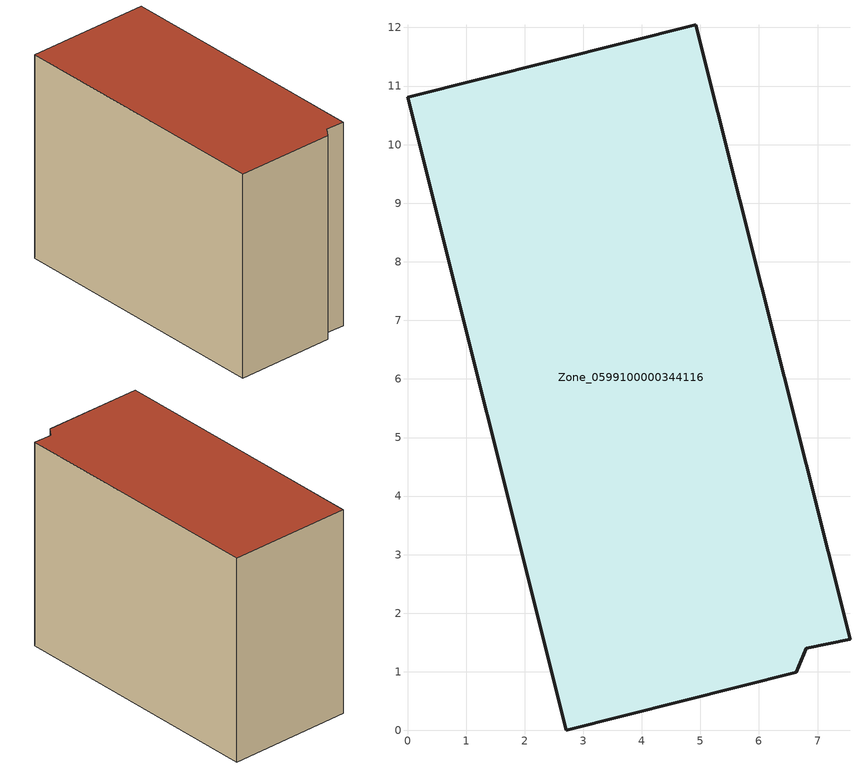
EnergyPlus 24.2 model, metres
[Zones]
Zone_0599100000344116
 floor ground (C_G): 7.55,1.56 6.81,1.4 6.64,0.99 2.71,0 0,10.81 4.92,12.05 z0
 wall outside (C_F): 7.55,1.56 4.92,12.05 0,10.81 2.71,0 6.64,0.99 6.81,1.4 7.55,1.56 z0:8.43
 roof outside (C_R): 6.81,1.4 7.55,1.56 4.92,12.05 0,10.81 2.71,0 6.64,0.99 z8.43
[BUILDING]
Pand.0599100000344116: North Axis=0; Terrain=City; Loads Convergence Tolerance Value=0.04; Temperature Convergence Tolerance Value=0.4; Solar Distribution=FullExterior; Maximum Number of Warmup Days=25; Minimum Number of Warmup Days=1
[Site:Location]
Rotterdam.The.Hague.AP_ZH_NLD Design_Conditions: Latitude=51.96; Longitude=4.45; Time Zone=1; Elevation=-4.5
[SITE:GROUNDTEMPERATURE:BUILDINGSURFACE]
18, 18, 18, 18, 18, 18, 18, 18, 18, 18, 18, 18
[MATERIAL] Thermal Absorptance=0.9; Solar Absorptance=0.7; Visible Absorptance=0.7
Name | Roughness | Thickness | Conductivity | Density | Specific Heat
G.TI.1992-2005 | MediumSmooth | 0.15 | 0.06 | 540 | 1210
F.TI.1992-2005 | Rough | 0.3 | 0.12 | 1920 | 840
R.TI.1992-2005 | MediumRough | 0.2 | 0.08 | 1500 | 1000
[CONSTRUCTION]
C_G: G.TI.1992-2005
C_F: F.TI.1992-2005
C_R: R.TI.1992-2005
[ZONE]
Zone_0599100000344116: Type=1; Multiplier=1; Ceiling Height=Autocalculate; Volume=Autocalculate; Floor Area=autocalculate; Part of Total Floor Area=Yes
[ZONEINFILTRATION:DESIGNFLOWRATE]
Infil_Zone_0599100000344116: Zone or ZoneList or Space or SpaceList=Zone_0599100000344116; Schedule=AlwaysOn; Design Flow Rate Calculation Method=Flow/Area; Flow Rate per Floor Area=0.0015; Constant Term Coefficient=1; Temperature Term Coefficient=0; Velocity Term Coefficient=0; Velocity Squared Term Coefficient=0
[HVACTEMPLATE:ZONE:IDEALLOADSAIRSYSTEM]
Zone_0599100000344116: Maximum Heating Supply Air Temperature=50; Minimum Cooling Supply Air Temperature=13; Maximum Heating Supply Air Humidity Ratio=0.0156; Minimum Cooling Supply Air Humidity Ratio=0.0077; Heating Limit=NoLimit; Cooling Limit=NoLimit; Dehumidification Control Type=ConstantSensibleHeatRatio; Cooling Sensible Heat Ratio=0.7; Dehumidification Setpoint=60; Humidification Control Type=None; Humidification Setpoint=30; Outdoor Air Method=None; Outdoor Air Flow Rate per Person=0.00944; Outdoor Air Flow Rate per Zone Floor Area=0; Outdoor Air Flow Rate per Zone=0; Demand Controlled Ventilation Type=None; Outdoor Air Economizer Type=NoEconomizer; Heat Recovery Type=None; Sensible Heat Recovery Effectiveness=0.7; Latent Heat Recovery Effectiveness=0.65
[ZONECONTROL:THERMOSTAT]
ThermostatControl_Zone_0599100000344116: Zone or ZoneList=Zone_0599100000344116; Control Type Schedule=DualSetpointControlType; Control 1=Thermostat_Zone_0599100000344116; Temperature Difference Between Cutout And Setpoint=0
[THERMOSTATSETPOINT:DUALSETPOINT]
Thermostat_Zone_0599100000344116: Heating Setpoint Temperature Schedule=HeatingSetpoint_Zone_0599100000344116; Cooling Setpoint Temperature Schedule=CoolingSetpoint_Zone_0599100000344116
[SCHEDULE:COMPACT]
HeatingSetpoint_Zone_0599100000344116: Through: 12/31, For: AllDays, Until: 24:00, 21
CoolingSetpoint_Zone_0599100000344116: Through: 12/31, For: AllDays, Until: 24:00, 24
DualSetpointControlType: Through: 12/31, For: AllDays, Until: 24:00, 4
AlwaysOn: Through: 12/31, For: AllDays, Until: 24:00, 1
